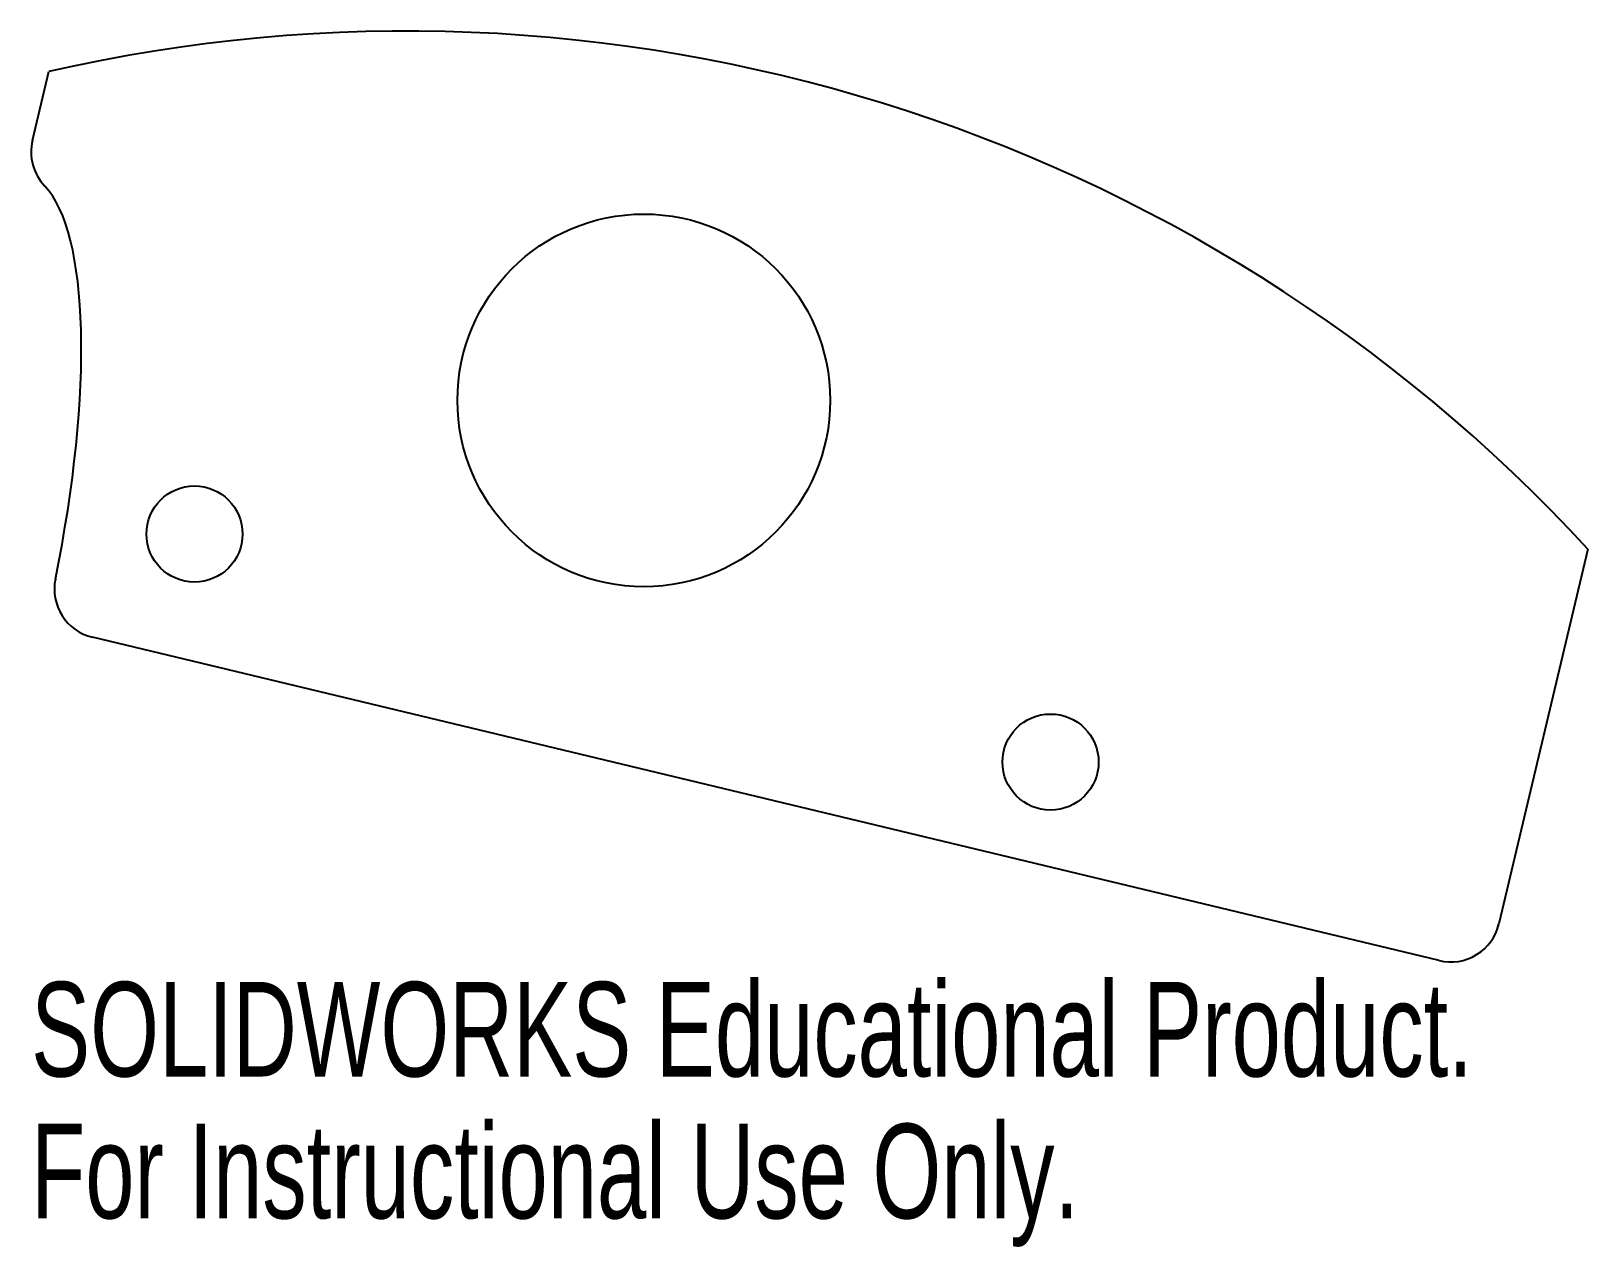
# Model space of a CAD drawing. Header units: inches. Extents: x -0.76 to 2.38, y 0.78 to 3.23.
import ezdxf

# ---------------------------------------------------------------- set-up
doc = ezdxf.new("R2010")
doc.units = ezdxf.units.IN
doc.header["$MEASUREMENT"] = 0
doc.styles.add('SLDTEXTSTYLE0', font='TXT', dxfattribs={"width": 0.7})

msp = doc.modelspace()

# ---------------------------------------------------------------- linework, layer by layer
at = {"color": 7, "linetype": 'Continuous', "lineweight": 25}
for p, q in [((-0.7533, 3.0103), (-0.7205, 3.1487)), ((2.3764, 2.1878), (2.1975, 1.4337)), ((2.0769, 1.3595), (-0.6326, 2.0102))]:
    msp.add_line(p, q, dxfattribs=at)
for centre, radius in [((0.4768, 2.487), 0.375), ((-0.4273, 2.218), 0.0967), ((1.2952, 1.7591), 0.0967)]:
    msp.add_circle(centre, radius, dxfattribs=at)
for centre, radius, start, end in [((0, 0), 3.2301, 42.6345, 102.8886), ((-0.656, 2.9872), 0.1, 166.6611, 223.6839), ((-0.6093, 2.1075), 0.1, 168.4645, 256.4951), ((2.1002, 1.4567), 0.1, 256.4951, 346.6611)]:
    msp.add_arc(centre, radius, start, end, dxfattribs=at)
msp.add_ellipse((-0.9712, 2.0915), major_axis=(0.2019, 0.8514), ratio=0.285714, start_param=4.822145, end_param=6.099883, dxfattribs=at)

# ---------------------------------------------------------------- texts
at = {"color": 7, "linetype": 'Continuous', "char_height": 0.1903, "attachment_point": 1, "style": 'SLDTEXTSTYLE0'}
for s, insert in [('SOLIDWORKS Educational Product.', (-0.756, 1.3166)), ('For Instructional Use Only.', (-0.756, 1.0311))]:
    msp.add_mtext(s, dxfattribs=dict(at, insert=insert))

doc.saveas('drawing.dxf')
